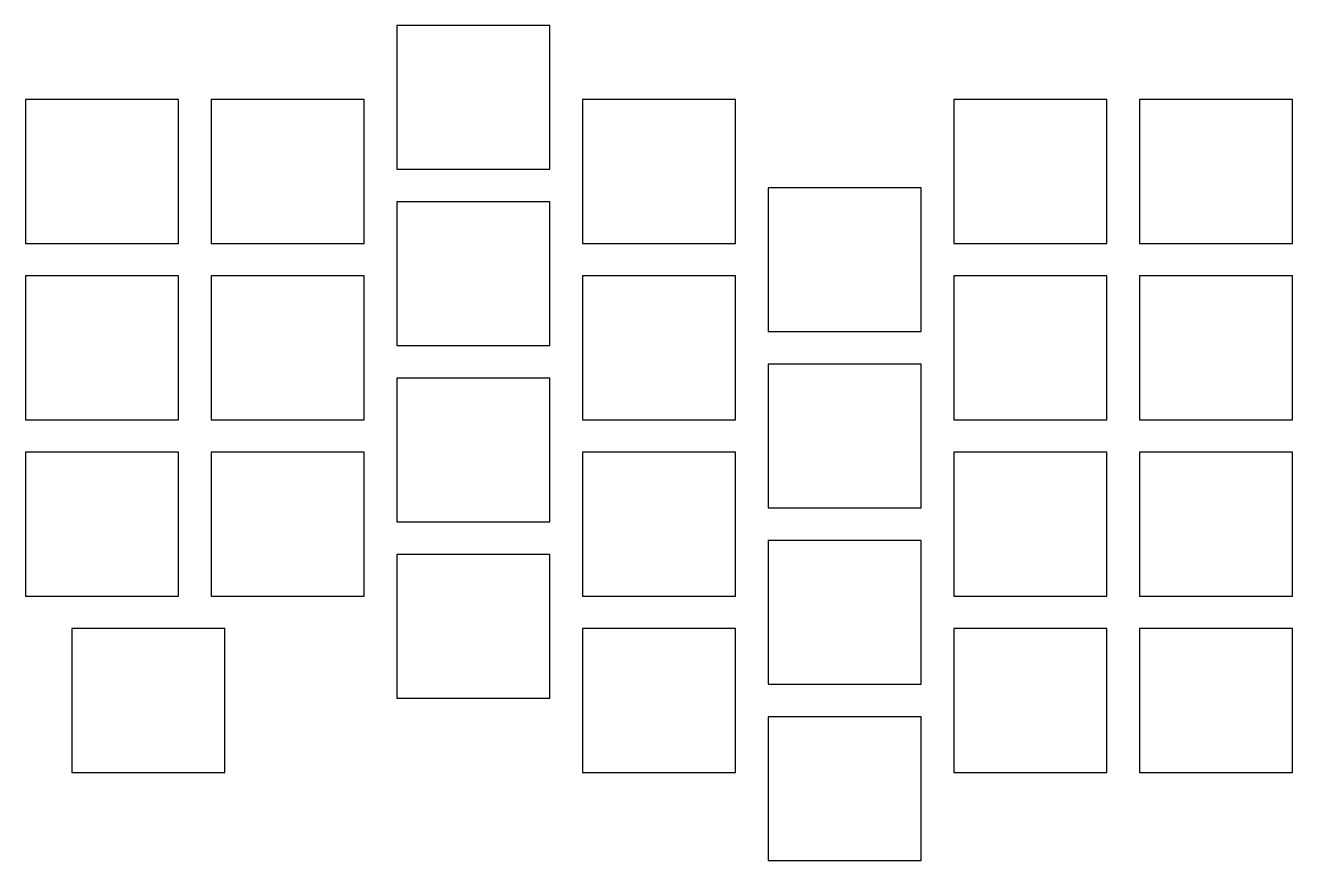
# Model space of a CAD drawing. Header units: millimetres. Extents: x 92 to 228, y -167 to -77.
import ezdxf

# ---------------------------------------------------------------- set-up
doc = ezdxf.new("R2010")
doc.units = ezdxf.units.MM

msp = doc.modelspace()

# ---------------------------------------------------------------- linework, layer by layer
for p, q in [((148.25, -77.25), (131.75, -77.25)), ((131.75, -77.25), (131.75, -92.75)), ((148.25, -92.75), (148.25, -77.25)), ((108.25, -85.25), (91.75, -85.25)), ((91.75, -85.25), (91.75, -100.75)), ((108.25, -100.75), (108.25, -85.25)), ((128.25, -85.25), (111.75, -85.25)), ((111.75, -85.25), (111.75, -100.75)), ((128.25, -100.75), (128.25, -85.25)), ((168.25, -85.25), (151.75, -85.25)), ((151.75, -85.25), (151.75, -100.75)), ((168.25, -100.75), (168.25, -85.25)), ((208.25, -85.25), (191.75, -85.25)), ((191.75, -85.25), (191.75, -100.75)), ((208.25, -100.75), (208.25, -85.25)), ((228.25, -85.25), (211.75, -85.25)), ((211.75, -85.25), (211.75, -100.75)), ((228.25, -100.75), (228.25, -85.25)), ((131.75, -92.75), (148.25, -92.75)), ((188.25, -94.75), (171.75, -94.75)), ((171.75, -94.75), (171.75, -110.25)), ((188.25, -110.25), (188.25, -94.75)), ((148.25, -96.25), (131.75, -96.25)), ((131.75, -96.25), (131.75, -111.75)), ((148.25, -111.75), (148.25, -96.25)), ((91.75, -100.75), (108.25, -100.75)), ((111.75, -100.75), (128.25, -100.75)), ((151.75, -100.75), (168.25, -100.75)), ((191.75, -100.75), (208.25, -100.75)), ((211.75, -100.75), (228.25, -100.75)), ((108.25, -104.25), (91.75, -104.25)), ((91.75, -104.25), (91.75, -119.75)), ((108.25, -119.75), (108.25, -104.25)), ((128.25, -104.25), (111.75, -104.25)), ((111.75, -104.25), (111.75, -119.75)), ((128.25, -119.75), (128.25, -104.25)), ((168.25, -104.25), (151.75, -104.25)), ((151.75, -104.25), (151.75, -119.75)), ((168.25, -119.75), (168.25, -104.25)), ((208.25, -104.25), (191.75, -104.25)), ((191.75, -104.25), (191.75, -119.75)), ((208.25, -119.75), (208.25, -104.25)), ((228.25, -104.25), (211.75, -104.25)), ((211.75, -104.25), (211.75, -119.75)), ((228.25, -119.75), (228.25, -104.25)), ((171.75, -110.25), (188.25, -110.25)), ((131.75, -111.75), (148.25, -111.75)), ((188.25, -113.75), (171.75, -113.75)), ((171.75, -113.75), (171.75, -129.25)), ((188.25, -129.25), (188.25, -113.75)), ((148.25, -115.25), (131.75, -115.25)), ((131.75, -115.25), (131.75, -130.75)), ((148.25, -130.75), (148.25, -115.25)), ((91.75, -119.75), (108.25, -119.75)), ((111.75, -119.75), (128.25, -119.75)), ((151.75, -119.75), (168.25, -119.75)), ((191.75, -119.75), (208.25, -119.75)), ((211.75, -119.75), (228.25, -119.75)), ((108.25, -123.25), (91.75, -123.25)), ((91.75, -123.25), (91.75, -138.75)), ((108.25, -138.75), (108.25, -123.25)), ((128.25, -123.25), (111.75, -123.25)), ((111.75, -123.25), (111.75, -138.75)), ((128.25, -138.75), (128.25, -123.25)), ((168.25, -123.25), (151.75, -123.25)), ((151.75, -123.25), (151.75, -138.75)), ((168.25, -138.75), (168.25, -123.25)), ((208.25, -123.25), (191.75, -123.25)), ((191.75, -123.25), (191.75, -138.75)), ((208.25, -138.75), (208.25, -123.25)), ((228.25, -123.25), (211.75, -123.25)), ((211.75, -123.25), (211.75, -138.75)), ((228.25, -138.75), (228.25, -123.25)), ((171.75, -129.25), (188.25, -129.25)), ((131.75, -130.75), (148.25, -130.75)), ((188.25, -132.75), (171.75, -132.75)), ((171.75, -132.75), (171.75, -148.25)), ((188.25, -148.25), (188.25, -132.75)), ((148.25, -134.25), (131.75, -134.25)), ((131.75, -134.25), (131.75, -149.75)), ((148.25, -149.75), (148.25, -134.25)), ((91.75, -138.75), (108.25, -138.75)), ((111.75, -138.75), (128.25, -138.75)), ((151.75, -138.75), (168.25, -138.75)), ((191.75, -138.75), (208.25, -138.75)), ((211.75, -138.75), (228.25, -138.75)), ((113.25, -142.25), (96.75, -142.25)), ((96.75, -142.25), (96.75, -157.75)), ((113.25, -157.75), (113.25, -142.25)), ((168.25, -142.25), (151.75, -142.25)), ((151.75, -142.25), (151.75, -157.75)), ((168.25, -157.75), (168.25, -142.25)), ((208.25, -142.25), (191.75, -142.25)), ((191.75, -142.25), (191.75, -157.75)), ((208.25, -157.75), (208.25, -142.25)), ((228.25, -142.25), (211.75, -142.25)), ((211.75, -142.25), (211.75, -157.75)), ((228.25, -157.75), (228.25, -142.25)), ((171.75, -148.25), (188.25, -148.25)), ((131.75, -149.75), (148.25, -149.75)), ((188.25, -151.75), (171.75, -151.75)), ((171.75, -151.75), (171.75, -167.25)), ((188.25, -167.25), (188.25, -151.75)), ((96.75, -157.75), (113.25, -157.75)), ((151.75, -157.75), (168.25, -157.75)), ((191.75, -157.75), (208.25, -157.75)), ((211.75, -157.75), (228.25, -157.75)), ((171.75, -167.25), (188.25, -167.25))]:
    msp.add_line(p, q)

doc.saveas('drawing.dxf')
